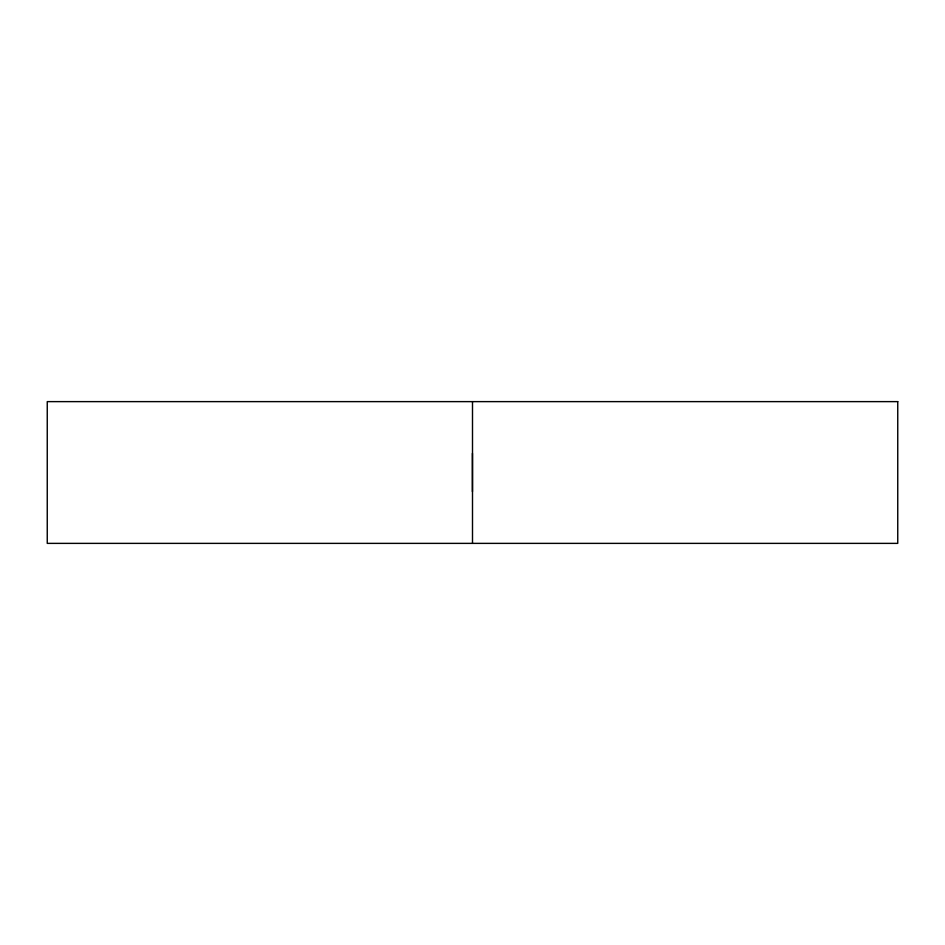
<?xml version="1.0" encoding="UTF-8"?>
<svg xmlns="http://www.w3.org/2000/svg" width="945" height="945" viewBox="0 0 945 945"><rect width="100%" height="100%" fill="white"/><g stroke="black" fill="none" stroke-linecap="round" stroke-linejoin="round"><path stroke-width="1.42" d="M472.5 401.625L472.5 543.375M472.429 453.364L472.429 491.636M897.75 401.625L47.25 401.625L47.25 543.375L897.75 543.375L897.75 401.625"/></g></svg>
